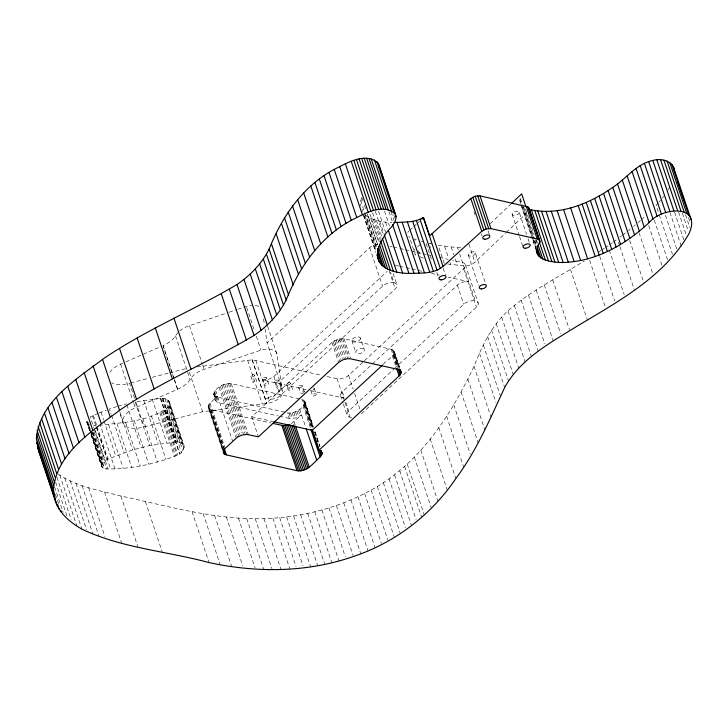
<?xml version="1.0" encoding="UTF-8"?>
<svg xmlns="http://www.w3.org/2000/svg" width="728" height="728" viewBox="0 0 728 728"><rect width="100%" height="100%" fill="white"/><g stroke="black" fill="none" stroke-linecap="round" stroke-linejoin="round"><path stroke-width="0.55" stroke-dasharray="3.64 2.73" d="M394.076 282.755A8.508 4.441 -18.5 0 0 382.555 286.131L279.943 381.326L280.781 387.041L279.998 390.053A13.486 7.053 -18.5 0 1 276.13 394.066L271.344 396.624L265.119 398.216L268.732 399.026A8.508 4.441 -18.5 0 0 280.253 395.65L395.249 288.971A8.508 4.441 -18.5 0 0 394.076 282.755L390.517 272.117M267.649 326.253L276.913 353.954L282.546 392.319L281.772 395.259A13.486 7.053 -18.5 0 1 277.896 399.335L273.109 401.901L268.404 403.248L202.612 411.748L144.171 426.881A20.266 10.583 -18.5 0 1 123.214 423.423L119.301 411.702M361.306 197.688L360.615 205.978M536.263 250.478L520.347 203.048L519.974 198.462M89.735 430.894L86.887 422.377L87.278 420.156L90.481 429.748M101.492 465.256L103.321 461.98L107.153 459.414L132.569 449.904L149.741 445.554L174.984 442.142C187.769 440.376 185.622 453.398 175.584 455.946C154.855 463.863 132.778 468.714 110.538 468.95C107.489 468.978 101.693 469.615 101.492 465.256L91.155 434.361M114.978 468.896L100.364 425.225C122.987 422.349 149.631 421.612 168.259 407.043C172.891 401.656 165.42 397.315 160.415 398.471L136.191 401.683M222.195 449.131L208.126 407.089L209.063 404.104L217.536 396.087C214.742 397.861 215.142 402.402 218.773 402.675L278.324 415.979M215.952 400.964C208.181 391.218 222.75 382.273 231.277 383.647L299.645 398.926M291.391 423.687L301.556 414.869L295.714 418.018L289.353 418.445L287.46 412.776C293.302 415.078 311.93 404.231 301.856 399.417L311.475 428.182M383.31 364.337C384.493 361.525 401.064 352.816 391.164 349.313L344.107 338.793L339.412 338.829L333.151 341.387L251.697 416.789L258.404 436.855M57.976 473.855C76.522 486.832 99.49 490.39 120.903 496.023C165.265 505.496 209.564 518.345 255.264 518.782C295.395 518.809 335.89 509.555 371.098 490.026C419.765 463.836 451.005 414.951 474.037 366.311C482.928 343.47 494.194 320.557 514.332 305.505C535.99 288.17 560.897 275.639 584.329 260.97M178.214 332.296A18.018 9.409 -18.5 0 0 176.076 335.053L175.248 336.336A22.541 11.775 -18.5 0 1 163.072 345.582L173.947 378.706M276.913 353.954A15.77 8.245 -18.5 0 0 262.271 349.713L204.104 369.369A18.018 9.409 -18.5 0 0 190.691 378.724L189.862 380.016A22.541 11.775 -18.5 0 1 177.687 389.252L135.272 407.771A20.266 10.583 -18.5 0 0 123.214 423.423M667.995 190.063L670.069 186.577M662.389 197.952L663.645 196.342M658.294 202.875L656.101 205.396L658.94 213.886M659.031 202.038L660.487 200.364M490.29 223.614L510.91 204.049M447.483 263.964L464.646 265.966A9.009 4.705 -18.5 0 0 474.92 262.171L505.45 233.206M506.279 232.423L526.899 212.849M281.709 386.595L267.094 342.924L369.706 247.729A8.508 4.441 -18.5 0 1 377.359 244.28M306.215 389.689L262.335 379.889A8.508 4.441 -18.5 0 0 268.332 379.479L273.855 376.503L387.178 271.371M327.2 376.567L337.073 378.769A8.508 4.441 -18.5 0 0 348.594 375.393L363.591 361.479M364.428 360.706L463.59 268.714A8.508 4.441 -18.5 0 0 462.416 262.49L452.543 260.287M310.601 390.672L343.516 398.034A8.508 4.441 -18.5 0 1 342.342 391.81L371.507 364.755M372.345 363.982L457.339 285.13A8.508 4.441 -18.5 0 1 464.992 281.681L468.859 281.754L448.011 277.095M351.742 417.381A8.508 4.441 -18.5 0 1 348.748 410.956L393.748 369.214M394.576 368.441L463.745 304.277A8.508 4.441 -18.5 0 1 475.266 300.892L459.705 254.127M361.443 413.795L476.44 307.116A8.508 4.441 -18.5 0 0 475.266 300.892M409.582 230.394L412.885 227.391M413.713 226.636L416.189 224.388M417.017 223.633L419.492 221.385M417.326 247.083L420.629 244.08M637.919 222.75L640.449 220.511M641.286 219.756L645.499 216.016M628.555 230.53L630.266 229.129M633.679 226.344L635.38 224.943M619.965 237.146L621.685 235.836M622.54 235.19L625.989 232.578M609.6 244.608L612.193 242.779M613.058 242.16L617.38 239.103M598.38 252.179L600.973 250.45M601.838 249.868L604.422 248.139M605.287 247.566L607.871 245.837L608.945 249.021M98.171 413.322L90.254 416.998L93.821 427.654M109.792 372.427A20.266 10.583 -18.5 0 1 120.657 364.091L124.779 362.298M125.808 361.843L161.862 346.128M99.126 412.913L106.297 410.155M179.652 330.967A18.018 9.409 -18.5 0 1 189.489 325.689L228.082 312.576M229.156 312.212L236.664 309.655M237.738 309.291L247.656 306.033A15.77 8.245 -18.5 0 1 251.57 305.469M116.889 406.57L109.446 408.981L111.229 414.305M117.954 406.224L126.526 403.858M130.64 382.928L147.957 378.442M152.288 377.322L168.514 373.118M169.597 372.836L187.997 368.077M196.997 366.912L252.27 359.814L321.712 375.339M160.369 398.471L175.029 442.142M93.466 425.279L95.932 425.279M376.74 246.446L366.439 215.67C373.783 220.893 383.11 222.231 391.91 222.513M444.262 263.436L438.174 245.236L458.558 247.766A9.009 4.705 -18.5 0 0 461.861 247.42M390.008 246.31L392.201 246.801M393.293 247.047L398.78 248.275M399.881 248.521L404.268 249.495M405.369 249.74L410.847 250.969M411.948 251.215L416.334 252.197M417.435 252.443L421.821 253.417M422.923 253.663L426.208 254.4M427.309 254.645L430.603 255.382M439.375 257.348L448.148 259.305M395.349 265.32L398.644 266.057M399.745 266.302L410.71 268.759M411.811 269.005L417.299 270.224M418.391 270.47L421.685 271.207M431.558 273.419L439.239 275.129M213.732 394.449L214.696 396.014L216.88 396.997L285.249 412.285M279.434 416.234L289.353 418.445M251.697 416.789L272.591 421.457M208.126 407.089L209.091 408.645L211.284 409.627L270.834 422.941M429.857 243.471L431.877 243.962M421.002 241.077L423.887 241.914M416.389 239.558L414.56 238.93L415.279 241.077M423.387 258.067L420.648 257.13L418.5 250.705M86.887 422.377L87.906 424.042L89.417 424.824M688.515 217.599L689.935 221.849M685.558 214.76L689.816 227.491M682.373 213.268L688.051 230.248M678.587 212.057L686.049 234.352M674.574 212.167L684.52 241.887M669.96 212.521L681.326 246.492M665.465 215.224L676.831 249.194M659.295 214.951L672.435 254.227M654.299 220.174L668.149 261.57M648.694 225.571L662.553 266.976M639.075 232.742L653.289 275.202M629.693 240.413L643.898 282.874M618.445 242.287L619.51 245.472M619.865 246.537L634.425 290.053M609.3 250.086L624.215 294.667M599.808 256.42L614.723 301.01M589.662 260.296L605.641 308.071M570.443 269.369L587.496 320.32M552.734 279.825L569.423 329.711M536.436 239.985L537.501 243.17M525.507 209.027L534.034 234.507M535.808 239.812L536.873 242.997M523.769 206.998L534.416 238.848M534.771 239.912L536.554 245.218M520.429 198.635L536.063 245.336M522.577 206.816L533.233 238.657M533.588 239.721L536.072 247.156M519.765 200.246L521.539 205.56M521.812 206.552L532.55 238.466M532.823 239.457L536.108 249.076M544.289 284.903L560.624 333.733M519.191 212.267A3.685 1.929 -18.5 0 1 514.205 215.47A3.685 1.929 -18.5 0 1 513.586 212.167A3.685 1.929 -18.5 0 1 519.191 212.267L526.617 234.452M528.028 238.684L530.148 245.018M512.13 214.332L519.2 235.472M519.555 236.527L523.086 247.092M536.181 289.962L553.225 340.913M528.455 295.049L544.79 343.88M521.157 300.209L538.201 351.169M514.332 305.505L531.385 356.465M488.051 230.721L489.826 236.009M508.035 310.983L525.079 361.943M473.919 211.666L474.984 214.833M481.345 233.852L482.054 235.963M501.729 317.262L518.773 368.213M475.357 252.925A3.685 1.929 -18.5 0 1 470.379 256.129A3.685 1.929 -18.5 0 1 469.751 252.825A3.685 1.929 -18.5 0 1 475.357 252.925L485.967 284.621M496.205 323.642L513.249 374.592M468.832 243.971L474.92 262.171M468.304 255L478.551 285.64M491.491 330.084L508.535 381.035M465.383 264.901L478.232 303.303M487.624 336.545L504.668 387.496M457.557 247.711L458.276 249.85M463.59 268.714L476.44 307.116M451.214 247.129L453.717 254.618M455.155 258.904L457.302 265.32M483.356 345.054L500.4 396.005M444.626 246.291L448.557 258.067M449.995 262.344L450.714 264.491M457.339 285.13L463.745 304.277M479.597 353.526L495.932 402.356M443.161 268.213L445.636 275.612M474.037 366.311L491.091 417.271M436.809 272.399L437.874 275.566M426.171 243.543L431.904 260.669M467.886 379.142L484.93 430.093M461.124 391.992L478.178 442.952M393.812 215.16L394.876 218.336M391.091 211.784L393.93 220.275M453.772 404.868L470.115 453.699M389.007 211.621L392.565 222.231M384.53 211.102L389.507 225.962M385.585 222.158L387.715 228.528M378.578 211.302L385.685 232.532M446.664 416.234L463.718 467.185M379.761 221.212L384.029 233.952M375.339 211.375L383.156 234.725M376.376 220.347L381.709 236.272M393.138 273.464L397.051 285.158M372.572 212.731L381.099 238.211M373.373 219.346L380.471 240.577M389.198 270.889L395.249 288.971M370.061 214.25L379.288 241.851M370.725 218.227L378.533 241.587M368.414 216.999L377.65 244.599M361.889 197.816L362.954 201.001M364.373 205.241L365.793 209.491M367.212 213.732L377.514 244.517M438.793 427.582L455.837 478.533M360.624 200.5L376.249 247.211M364.774 214.241L375.784 247.147M362.135 209.5L362.844 211.63M364.264 215.87L375.985 250.905M363.718 215.379L375.794 251.469M363.363 215.197L375.794 252.352M369.706 247.729L382.555 286.131M430.166 438.893L447.219 489.844M394.312 351.861L400.318 369.815M393.985 351.023L399.99 368.969M394.321 352.798L399.262 367.585M393.348 350.295L399.708 369.305M394.012 353.799L398.598 367.531M392.41 349.722L398.407 367.667M393.375 354.845L397.615 367.513M391.164 349.313L397.17 367.258M392.401 355.901L396.287 367.513M420.811 450.15L437.856 501.101M414.359 457.175L431.404 508.135M407.271 464.1L424.315 515.06M404.659 466.493L421.703 517.453M360.451 338.202A4.486 2.348 -18.5 0 1 354.381 342.105A4.486 2.348 -18.5 0 1 353.626 338.083A4.486 2.348 -18.5 0 1 360.451 338.202L364.346 349.84A4.486 2.348 -18.5 0 1 358.276 353.735A4.486 2.348 -18.5 0 1 357.521 349.722A4.486 2.348 -18.5 0 1 364.346 349.84M399.745 470.707L416.088 519.537M351.861 340.722L355.746 352.361M394.549 474.82L411.593 525.771M344.107 338.793L350.468 357.803M342.642 338.593L349.003 357.603M389.061 478.815L405.405 527.645M341.059 338.611L347.775 358.676M339.412 338.829L346.128 358.886M337.746 339.221L344.462 359.286M348.594 375.393L353.235 389.262M354.663 393.52L360.369 410.592M336.118 339.794L342.479 358.795M383.319 482.691L400.018 532.577M334.571 340.522L340.931 359.523M333.151 341.387L339.858 361.443M331.904 342.378L338.62 362.435M377.322 486.431L394.376 537.382M342.342 391.81L344.481 398.189M345.9 402.447L348.748 410.956M337.073 378.769L344.581 401.219M344.936 402.284L349.922 417.171M340.54 395.623L343.034 403.066M343.389 404.131L346.947 414.76M371.098 490.026L387.787 539.921M364.646 493.475L381.345 543.37M357.994 496.76L375.038 547.711M314.314 388.588L316.234 394.321A1.984 1.037 -18.5 0 1 313.55 396.041A1.984 1.037 -18.5 0 1 313.213 394.267A1.984 1.037 -18.5 0 1 316.234 394.321M350.951 499.927L367.995 550.878M310.838 390.654L312.43 395.431M343.743 502.848L360.797 553.799M302.384 385.922A1.984 1.037 -18.5 0 1 299.699 387.642A1.984 1.037 -18.5 0 1 299.372 385.867A1.984 1.037 -18.5 0 1 302.384 385.922L304.304 391.655M305.005 401.965L313.167 426.381M314.951 431.695L319.92 446.555M304.677 401.128L313.204 426.599M314.978 431.913L319.947 446.774M305.014 402.903L313.186 427.318M314.96 432.623L318.864 444.308M304.04 400.4L312.922 426.936M314.696 432.25L315.406 434.37M316.826 438.62L317.89 441.805M304.704 403.904L312.512 427.263M303.094 399.827L312.33 427.427M298.589 387.032L300.5 392.765M304.067 404.95L311.875 428.301M303.103 406.006L310.556 428.291M336.409 505.505L353.098 555.4M299.654 409.191L305.523 426.726M290.454 383.256A1.984 1.037 -18.5 0 1 287.769 384.976A1.984 1.037 -18.5 0 1 287.442 383.201A1.984 1.037 -18.5 0 1 290.454 383.256L292.374 388.989A1.984 1.037 -18.5 0 1 289.689 390.709A1.984 1.037 -18.5 0 1 289.353 388.934A1.984 1.037 -18.5 0 1 292.374 388.989M298.416 410.192L300.318 415.861M296.997 411.056L298.899 416.725M328.956 507.907L345.3 556.738M286.659 384.366L288.57 390.099M295.45 411.775L297.343 417.453M293.812 412.348L295.714 418.018M292.146 412.749L294.048 418.418M294.057 421.821L295.14 425.052M290.499 412.958L292.401 418.636M278.524 380.589A1.984 1.037 -18.5 0 1 275.839 382.309A1.984 1.037 -18.5 0 1 275.502 380.535A1.984 1.037 -18.5 0 1 278.524 380.589L280.444 386.322A1.984 1.037 -18.5 0 1 277.759 388.042A1.984 1.037 -18.5 0 1 277.423 386.268A1.984 1.037 -18.5 0 1 280.444 386.322M280.781 387.041L282.546 392.319M321.885 509.928L338.93 560.879M288.925 412.976L290.818 418.646M273.855 376.503L280.253 395.65M274.72 381.7L276.64 387.433M246.674 307.444L254.509 330.876M256.292 336.209L260.924 350.059M314.796 511.748L331.85 562.699M266.594 377.923A1.984 1.037 -18.5 0 1 263.909 379.643A1.984 1.037 -18.5 0 1 263.572 377.868A1.984 1.037 -18.5 0 1 266.594 377.923L268.514 383.656A1.984 1.037 -18.5 0 1 265.829 385.376A1.984 1.037 -18.5 0 1 265.493 383.601A1.984 1.037 -18.5 0 1 268.514 383.656M262.79 379.033L264.71 384.766M307.716 513.358L324.761 564.309M255.883 360.624L268.732 399.026M252.27 359.814L266.876 403.494M252.116 359.823L266.73 403.494M254.664 375.257A1.984 1.037 -18.5 0 1 251.979 376.977A1.984 1.037 -18.5 0 1 251.642 375.202A1.984 1.037 -18.5 0 1 254.664 375.257L256.584 380.99A1.984 1.037 -18.5 0 1 253.899 382.71A1.984 1.037 -18.5 0 1 253.562 380.935A1.984 1.037 -18.5 0 1 256.584 380.99M300.655 514.76L317.699 565.711M247.656 360.415L262.271 404.086M250.86 376.367L252.78 382.1M293.621 515.952L310.665 566.912M286.632 516.935L302.975 565.765M279.716 517.708L296.05 566.539M231.277 383.647L248.321 434.598M229.811 383.447L246.856 434.398M228.228 383.456L244.926 433.351M272.864 518.254L289.917 569.205M226.581 383.674L243.634 434.625M224.916 384.075L241.259 432.905M223.287 384.639L239.976 434.534M221.74 385.367L238.784 436.318M220.311 386.231L237.364 437.182M263.973 518.664L281.026 569.624M219.073 387.223L235.772 437.119M215.634 390.417L232.687 441.368M216.88 396.997L218.773 402.675M214.669 391.473L216.562 397.142M215.634 396.596L217.536 402.266M214.032 392.51L215.925 398.189M214.696 396.014L216.589 401.692M213.723 393.511L215.615 399.19M255.264 518.782L272.308 569.733M189.489 325.689L202.32 364.036M202.675 365.101L204.104 369.369M210.037 403.039L225.189 448.321M211.284 409.627L223.906 447.365M209.063 404.104L224.215 449.385M210.037 409.227L223.023 448.039M246.737 518.591L263.791 569.542M208.426 405.15L223.578 450.432M209.091 408.645L222.44 448.539M208.117 406.151L222.904 450.35M238.429 518.099L255.128 567.995M189.426 372.336L202.612 411.748M175.494 335.908L187.26 371.062M187.615 372.126L190.108 379.579M226.381 516.989L242.724 565.82M163.072 345.582L174.119 378.596M174.474 379.67L177.687 389.252M174.301 379.77L177.505 389.353M214.633 515.542L231.677 566.493M169.169 401.31L184.275 446.246M169.679 403.976L184.293 447.647M168.223 400.218L182.828 443.898M169.214 405.478L183.82 449.149M166.803 399.354L181.418 443.024M168.259 407.043L182.874 450.714M164.938 398.744L179.552 442.424M203.185 513.759L220.229 564.71M166.803 408.617L181.418 452.297M162.854 398.462L177.468 442.133M162.744 398.444L177.359 442.124M161.743 398.453L176.358 442.133M165.101 409.982L179.716 453.662M164.947 410.11L179.561 453.79M160.588 398.453L175.202 442.124M163.163 411.202L177.778 454.873M162.362 411.62L176.977 455.3M160.97 412.276L175.584 455.946M159.86 412.749L174.474 456.42M192.046 511.638L209.091 562.598M152.198 399.171L166.812 442.842M151.351 415.734L165.966 459.414M143.698 400.318L158.304 443.989M142.77 418.336L157.385 462.007M134.553 398.125L129.566 383.21A20.266 10.583 -18.5 0 1 111.766 382.901M135.981 402.384L144.171 426.881M135.126 401.883L149.741 445.554M120.657 364.091L133.488 402.438M133.843 403.503L135.272 407.771M134.161 420.538L148.776 464.209M126.881 404.923L141.141 447.529M125.58 422.34L140.195 466.011M120.093 412.612L132.569 449.904M145.391 501.592L162.435 552.552M117.053 423.723L131.668 467.394M111.584 415.37L124.06 452.652M108.636 424.688L123.241 468.359M101.046 412.103L103.54 419.565M103.895 420.629L115.652 455.783M120.903 496.023L137.956 546.974M93.375 415.342L96.587 424.934M96.942 425.998L107.99 459.022M96.642 427.409L110.538 468.95M92.538 415.743L96.096 426.39M96.46 427.454L107.153 459.414M95.25 430.612L108.081 468.959M94.176 428.719L104.868 460.669M94.24 431.686L106.716 468.969M93.339 432.159L103.321 461.98M92.82 432.723L102.803 462.544M92.593 432.496L104.714 468.714M91.91 432.277L104.031 468.495M90.836 430.812L101.884 463.836M88.534 424.424L90.318 429.748M90.672 430.812L103.148 468.095M87.906 424.042L102.603 467.758M86.878 421.576L89.726 430.102M86.878 421.912L89.735 430.43M91.155 434.689L101.492 465.583M90.991 434.561L101.847 466.948M104.577 492.037L121.622 542.997M88.598 487.742L104.932 536.572M82.127 485.74L99.172 536.691M76.003 483.465L93.047 534.425M70.234 480.944L86.577 529.775M64.838 478.178L81.891 529.129M59.823 475.156L76.877 526.116M56.984 477.213L71.189 519.674M55.61 482.218L66.976 516.188M54.645 487.005L63.172 512.485M55.419 494.339L58.613 503.894M263.582 318.982L264.382 324.424M265.019 328.774L267.094 342.924M430.931 247.056A3.685 1.929 -18.5 0 1 430.048 247.12M429.429 243.816A3.685 1.929 -18.5 0 1 430.239 243.38M303.885 392.538A1.984 1.037 -18.5 0 1 300.682 393.084A1.984 1.037 -18.5 0 1 302.375 391.136A1.984 1.037 -18.5 0 1 304.149 392.237M414.787 254.736A9.018 4.714 -18.5 0 0 415.461 255.091L409.373 236.891A9.018 4.714 -18.5 0 1 408.699 236.536M413.613 251.324A9.018 4.714 -18.5 0 1 414.96 249.258M407.835 232.441A9.018 4.714 -18.5 0 1 408.872 231.058M255.182 305.533A15.77 8.245 -18.5 0 1 259.514 306.788M313.204 387.979A1.984 1.037 -18.5 0 1 314.041 389.325A1.984 1.037 -18.5 0 1 311.211 390.263"/><path stroke-width="1.09" d="M36.4 438.52C39.54 401.856 75.93 379.561 102.512 359.386C144.918 330.194 192.893 310.674 236.991 284.502C250.286 275.448 261.871 263.572 269.123 249.113C281.936 216.744 302.921 186.131 334.216 169.378C346.765 163.172 365.884 151.324 378.414 163.427L395.468 214.387C398.471 223.642 387.05 229.311 383.865 236.846C378.542 244.926 373.719 257.23 381.818 265.192C389.143 271.708 399.536 273.1 408.954 273.473C420.429 272.845 433.67 274.401 443.061 266.412L481.781 231.295L486.168 228.938L490.963 228.628L537.182 238.957L538.811 239.603L540.012 241.914C526.954 260.97 556.338 263.636 568.313 262.171C599.162 259.887 626.926 243.188 649.139 222.559C661.324 207.416 702.247 203.549 689.116 233.433C661.324 282.1 606.888 307.07 561.334 335.863C539.484 349.194 517.271 364.528 504.668 387.496C490.117 418.709 476.64 450.769 455.837 478.533C431.349 514.887 395.049 542.66 353.453 556.465C307.18 572.663 256.693 572.881 209.091 562.598C166.994 551.196 121.64 548.157 81.891 529.129C70.771 522.786 59.942 514.023 55.565 501.565L38.52 450.605L36.4 438.52L53.453 489.471L55.565 501.565M53.453 489.471C56.584 452.807 92.984 430.512 119.556 410.337C161.971 381.144 209.937 361.625 254.045 335.453C267.331 326.399 278.924 314.532 286.168 300.063C298.981 267.704 319.965 237.091 351.269 220.329C363.809 214.123 382.937 202.275 395.468 214.387M379.051 167.622L378.414 163.427M273.692 421.703L312.194 430.312L318.9 450.368L399.117 375.957C401.911 374.192 401.51 369.642 397.879 369.369L350.823 358.859L347.775 358.676L342.833 359.85L338.62 362.435L258.404 436.855L246.856 434.398L241.969 435.026L237.364 437.182L225.189 448.321C222.386 450.095 222.786 454.645 226.426 454.909L297.006 470.679C306.979 472.472 313.713 462.562 320.147 456.957L322.058 453.853L321.339 450.796M511.739 203.267L521.639 193.866L525.935 206.716M312.194 430.312L382.482 365.101M421.967 219.128L423.623 217.627L429.711 235.826L470.816 198.535L475.211 196.187L479.998 195.868L527.855 206.852L528.81 207.862L539.766 240.622M529.347 209.437C558.64 216.207 588.988 204.104 612.776 187.369C626.335 178.697 636.299 163.873 652.825 160.442C661.388 157.849 674.647 161.079 674.547 171.926M393.93 222.495C403.776 221.967 414.487 222.832 423.259 217.545L423.623 217.627M273.036 423.432L283.329 425.598L288.206 424.979L303.358 470.261M318.9 450.368L321.084 451.351L322.049 452.925M38.52 450.605L39.676 453.426M673.3 166.494L691.263 219.993M678.105 182.537L684.138 200.582M671.808 164.319L688.852 215.27M669.742 162.517L686.795 213.468M667.112 161.116L684.165 212.066M663.918 160.124L680.962 211.075M660.551 159.687L677.595 210.647M656.82 159.796L673.873 210.756M652.825 160.442L669.869 211.402M648.657 161.625L665.701 212.585M644.398 163.336L661.452 214.287M640.167 165.575L657.211 216.525M636.026 168.332L653.08 219.283M632.095 171.599L649.139 222.559M627.163 176.03L644.216 226.981M622.303 180.125L639.348 231.076M617.499 183.902L634.552 234.853M612.776 187.369L629.82 238.32M608.117 190.545L625.17 241.496M603.548 193.439L620.602 244.39M599.071 196.059L616.115 247.019M594.685 198.426L611.729 249.386M590.39 200.546L607.443 251.506M586.204 202.439L603.257 253.389M582.127 204.104L599.18 255.055M578.168 205.56L595.222 256.511M570.615 207.908L587.66 258.859M563.581 209.564L580.635 260.515M557.12 210.629L574.165 261.589M551.269 211.211L568.313 262.171M546.073 211.411L563.117 262.362M541.568 211.311L558.622 262.271M537.81 211.029L554.863 261.98M534.834 210.647L551.888 261.598M531.413 210.001L548.457 260.952M540.012 241.914L528.81 207.862M527.855 206.852L538.811 239.603M539.321 242.06L545.363 260.105M526.217 206.197L537.182 238.957M538.21 245.3L542.824 259.095M536.909 246.273L540.813 257.958M536.782 249.276L539.266 256.711M536.372 250.077L538.147 255.382M536.263 250.478L537.4 253.999M479.998 195.868L490.963 228.628M477.705 195.732L488.661 228.483M475.211 196.187L486.168 228.938M472.809 197.151L483.774 229.902M470.816 198.535L481.781 231.295M432.095 233.652L443.061 266.412M423.259 217.545L440.304 268.495M420.001 219.274L437.055 270.234M416.416 220.557L433.469 271.517M412.694 221.312L429.738 272.263M407.38 221.867L424.424 272.818M402.129 222.258L419.182 273.209M379.115 165.793L396.169 216.753M376.813 161.434L393.866 212.385M396.969 222.468L414.023 273.428M374.383 159.869L391.427 210.82M371.18 158.804L388.224 209.755M392.62 224.643L408.954 273.473M368.996 158.431L386.04 209.391M366.666 158.267L383.72 209.218M364.218 158.294L381.272 209.255M388.424 230.649L402.63 273.109M361.68 158.522L378.733 209.473M359.086 158.931L376.13 209.882M384.384 235.017L396.815 272.172M356.447 159.532L373.5 210.483M382.418 238.393L393.429 271.298M353.808 160.315L370.861 211.266M380.826 241.641L390.417 270.306M379.597 244.772L387.769 269.187M351.196 161.27L368.241 212.23M378.36 246.719L385.467 267.95M377.45 248.576L383.483 266.621M377.559 252.452L381.818 265.192M376.858 254.654L379.352 262.089M345.345 163.782L362.389 214.742M339.676 166.494L356.729 217.445M334.216 169.378L351.269 220.329M400.318 369.815L401.019 371.926M399.972 369.697L401.028 372.863M399.308 369.642L400.719 373.864M397.961 368.568L400.082 374.902M396.642 368.568L399.117 375.957M328.992 172.427L346.046 223.378M324.015 175.63L341.068 226.581M319.319 178.979L336.363 229.93M314.915 182.446L331.959 233.397M310.829 186.031L327.873 236.982M303.703 192.993L320.757 243.953M297.643 199.627L314.696 250.578M292.519 205.942L309.573 256.902M288.197 211.994L305.241 262.945M284.53 217.79L301.583 268.741M281.408 223.369L298.453 274.329M276.221 234.016L293.275 284.966M271.571 244.153L288.625 295.104M269.123 249.113L286.168 300.063M266.403 254.036L283.456 304.996M263.29 258.959L280.335 309.91M259.641 263.909L276.686 314.86M320.993 450.678L322.058 453.853M320.329 450.614L321.749 454.864M312.239 429.365L321.112 455.901M310.911 429.356L320.147 456.957M255.328 268.914L272.381 319.865M306.242 428.883L316.707 460.151M250.223 274.01L267.276 324.961M295.504 426.135L309.209 467.103M293.539 424.979L307.962 468.104M243.953 279.37L261.006 330.33M292.11 425.844L306.543 468.969M289.844 424.415L304.986 469.697M286.55 425.38L301.701 470.661M284.903 425.589L300.054 470.87M236.991 284.502L254.045 335.453M283.329 425.598L298.471 470.88M281.863 425.398L297.006 470.679M229.411 289.334L246.455 340.295M221.267 293.848L238.311 344.799M224.269 448.439L226.426 454.909M223.387 449.112L225.189 454.5M223.159 450.696L224.242 453.926M173.901 318.072L190.945 369.032M155.282 327.864L172.327 378.824M137.155 338.029L154.2 388.989M119.556 348.548L136.6 399.499M102.512 359.386L119.556 410.337M93.084 365.847L110.128 416.798M84.148 372.509L101.192 423.459M75.721 379.334L92.765 430.294M67.831 386.322L84.876 437.282M62.007 391.919L79.052 442.87M56.538 397.579L73.583 448.53M52.025 402.721L69.078 453.681M48.012 407.908L65.065 458.868M44.499 413.122L61.552 464.073M41.496 418.336L58.549 469.287M39.576 422.395L56.629 473.346M38.111 426.408L55.155 477.368M37.101 430.366L54.145 481.326M36.546 434.252L53.599 485.212M60.742 510.264L61.452 512.385M57.658 504.686L59.077 508.936M36.682 442.679L53.726 493.63M37.392 446.71L57.112 505.323M481.335 288.889A3.685 1.929 -18.5 0 0 486.322 285.676A3.685 1.929 -18.5 0 0 480.717 285.585A3.685 1.929 -18.5 0 0 481.335 288.889M525.17 248.221A3.685 1.929 -18.5 0 0 530.148 245.018A3.685 1.929 -18.5 0 0 524.542 244.926A3.685 1.929 -18.5 0 0 525.17 248.221M484.839 239.212A3.685 1.929 -18.5 0 0 489.826 236.009A3.685 1.929 -18.5 0 0 484.211 235.908A3.685 1.929 -18.5 0 0 484.839 239.212M441.004 279.87A3.685 1.929 -18.5 0 0 445.991 276.667A3.685 1.929 -18.5 0 0 440.385 276.567A3.685 1.929 -18.5 0 0 441.004 279.87"/></g></svg>
